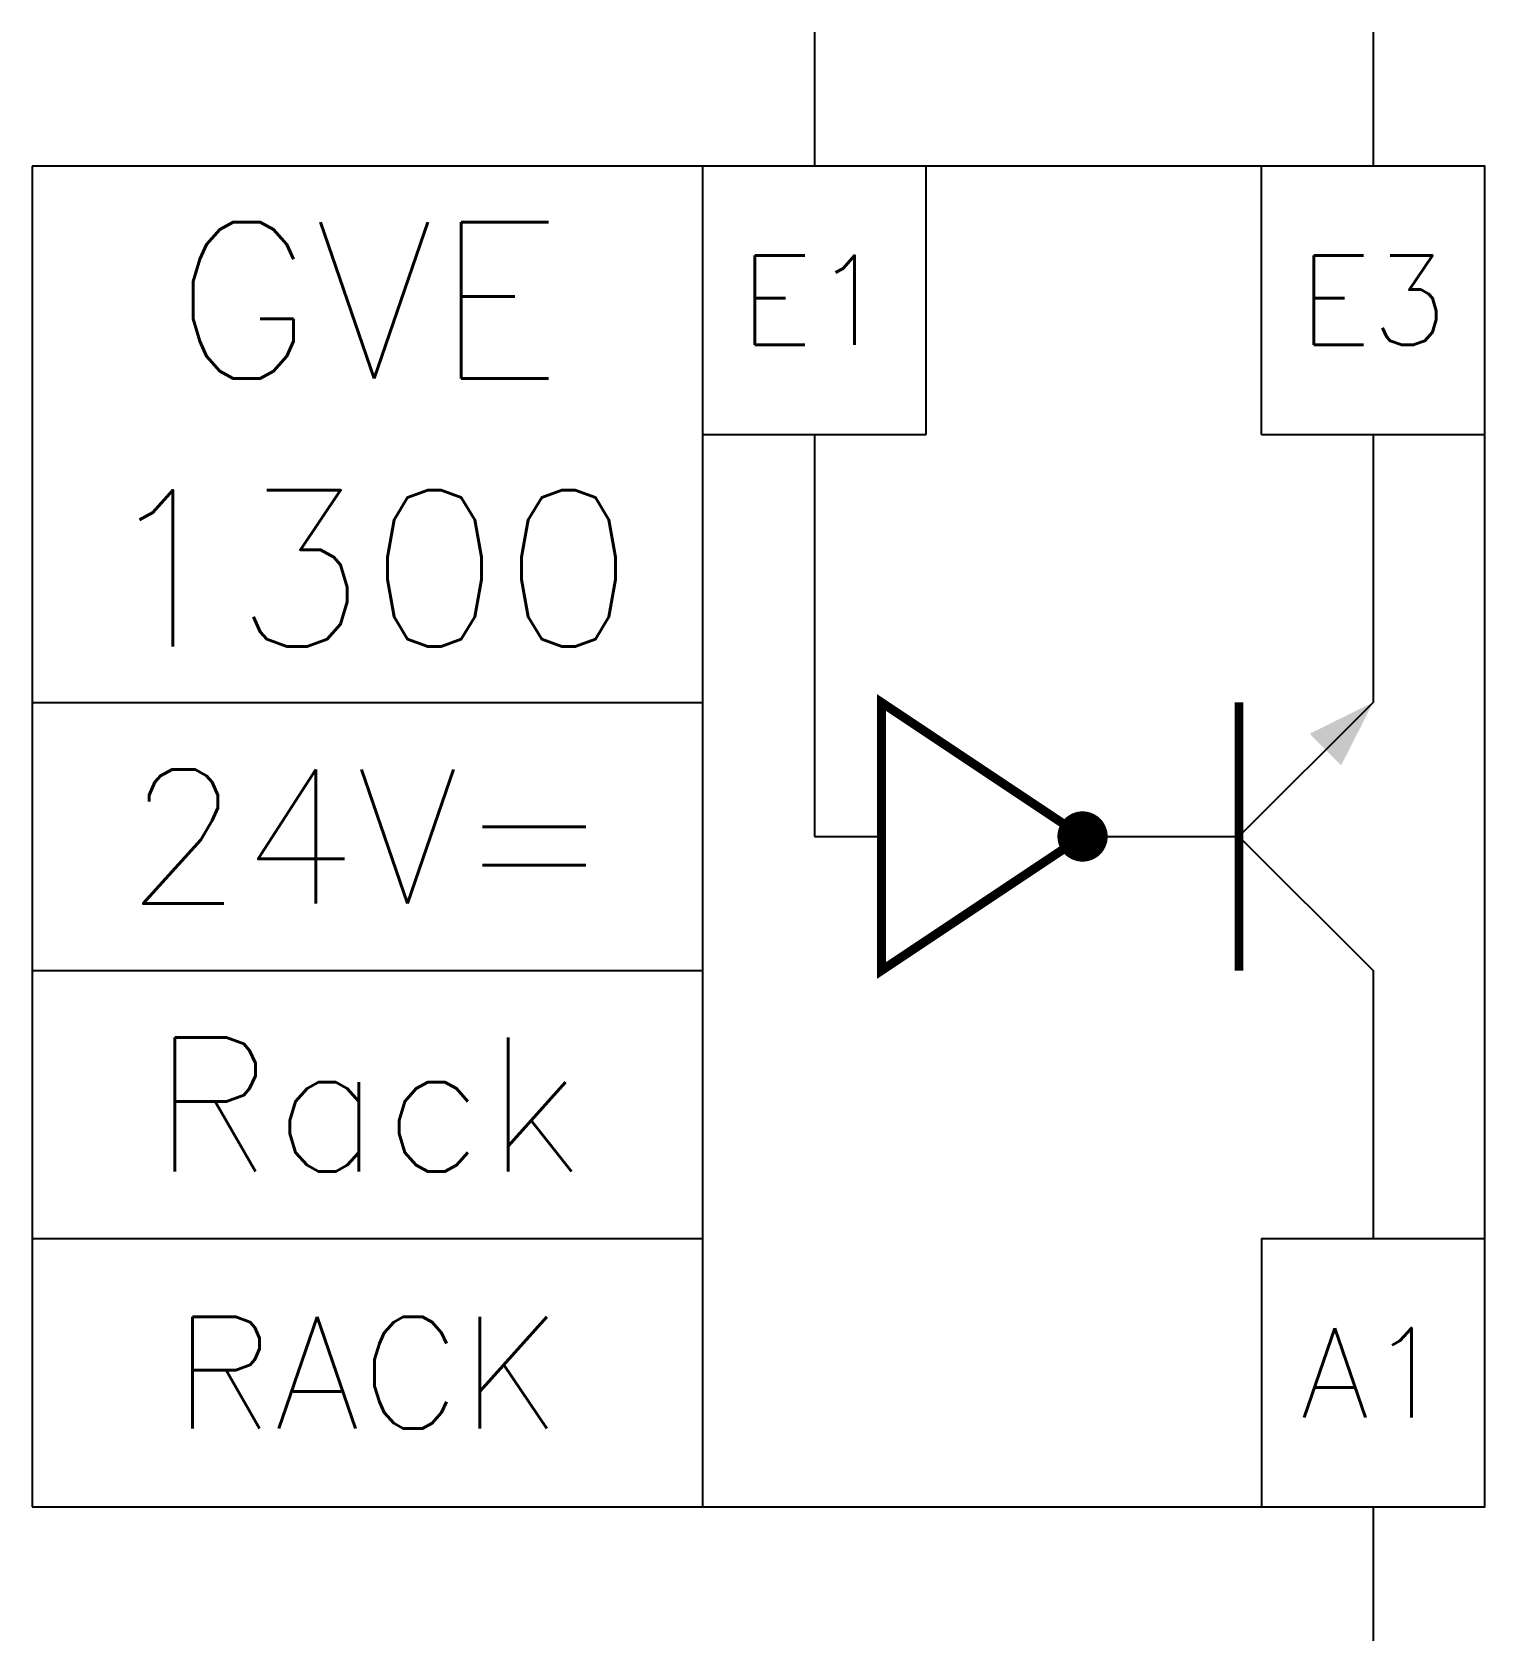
# Model space of a CAD drawing. Extents: x 25 to 57.5, y 45 to 81.
import ezdxf
from ezdxf.enums import TextEntityAlignment as Align

# ---------------------------------------------------------------- set-up
doc = ezdxf.new("R2010")
doc.units = 0
doc.layers.add('1', color=8, linetype='CONTINUOUS')
doc.layers.add('11', color=30, linetype='CONTINUOUS')
doc.styles.get("Standard").update_dxf_attribs({"font": 'txt.shx'})

# ---------------------------------------------------------------- blocks, each defined once
blk = doc.blocks.new('DOP')
at = {"layer": '1', "color": 0, "const_width": 0.7}
blk.add_lwpolyline([(-0.4, 0, 1), (0.4, 0, 1)], format="xyb", close=True, dxfattribs=at)

msp = doc.modelspace()

# ---------------------------------------------------------------- linework, layer by layer
at = {"layer": '1', "color": 0}
for p, q in [((42.5, 81), (42.5, 78)), ((55, 81), (55, 78)), ((40, 78), (25, 78)), ((25, 78), (25, 48)), ((45, 72), (45, 78)), ((52.5, 72), (52.5, 78)), ((40, 72), (45, 72)), ((42.5, 72), (42.5, 63)), ((52.5, 72), (57.5, 72)), ((55, 72), (55, 66)), ((25, 66), (40, 66)), ((52, 63), (55, 66)), ((42.5, 63), (44, 63)), ((48.5, 63), (52, 63)), ((52, 63), (55, 60)), ((25, 60), (40, 60)), ((55, 60), (55, 54)), ((25, 54), (40, 54)), ((52.5, 54), (57.5, 54)), ((52.5, 54), (52.5, 48)), ((25, 48), (40, 48)), ((55, 48), (55, 45))]:
    msp.add_line(p, q, dxfattribs=at)
msp.add_lwpolyline([(40, 78), (40, 48), (57.5, 48), (57.5, 78)], close=True, dxfattribs=at)
at = {"layer": '1', "color": 0, "const_width": 0.2}
msp.add_lwpolyline([(48.5, 63), (44, 66), (44, 60)], close=True, dxfattribs=at)
msp.add_lwpolyline([(52, 66), (52, 60)], dxfattribs=at)
at = {"layer": '1', "color": 0}
msp.add_solid([(53.582, 65.301), (55, 66), (53.582, 65.301), (54.285, 64.59)], dxfattribs=at)

# ---------------------------------------------------------------- block references
at = {"layer": '1', "color": 0, "xscale": 0.75, "yscale": 0.75, "zscale": 0.75}
msp.add_blockref('DOP', (48.5, 63), dxfattribs=at)

# ---------------------------------------------------------------- texts
at = {"layer": '1', "color": 0}
for s, p in [('24V=', (32.5, 63)), ('Rack', (32.5, 57))]:
    msp.add_text(s, height=3, dxfattribs=at).set_placement(p, align=Align.MIDDLE)
for tag, height, p in [('E1', 2, (42.5, 75)), ('E3', 2, (55, 75)), ('RACK', 2.5, (32.5, 51)), ('A1', 2, (55, 51))]:
    msp.add_attdef(tag, text='', height=height, dxfattribs=at).set_placement(p, align=Align.MIDDLE)
at = {"layer": '11', "color": 0}
for s, p in [('GVE', (32.5, 75)), ('1300', (32.5, 69))]:
    msp.add_text(s, height=3.5, dxfattribs=at).set_placement(p, align=Align.MIDDLE)

doc.saveas('drawing.dxf')
